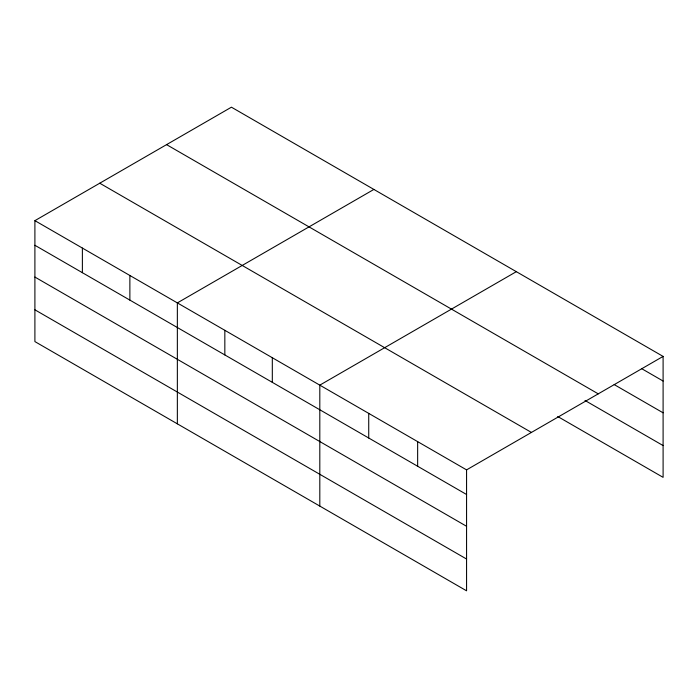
<?xml version="1.0" encoding="UTF-8"?>
<svg xmlns="http://www.w3.org/2000/svg" width="698" height="698" viewBox="0 0 698 698"><rect width="100%" height="100%" fill="white"/><g stroke="black" fill="none" stroke-linecap="round" stroke-linejoin="round"><path stroke-width="1.05" d="M34.9 220.655L466.569 469.876L466.569 590.813L34.9 341.592L34.9 220.655L231.431 107.187L663.1 356.408L663.1 477.345L557.728 416.514M373.884 189.428L177.353 302.897L177.353 423.834M516.328 271.67L319.806 385.139L319.806 506.076M466.569 469.876L663.1 356.408M641.462 368.544L663.1 381.038M614.179 384.572L663.1 412.815M166.578 144.634L598.247 393.855M585.011 400.478L663.1 445.568M99.753 183.208L531.422 432.428M34.9 245.277L466.569 494.498M34.9 277.062L466.569 526.283M34.9 309.807L466.569 559.028M417.648 441.633L417.648 466.255M368.727 413.382L368.727 438.012M272.316 357.725L272.316 382.347M224.835 330.311L224.835 354.933M129.872 275.483L129.872 300.105M82.381 248.069L82.381 272.691"/></g></svg>
